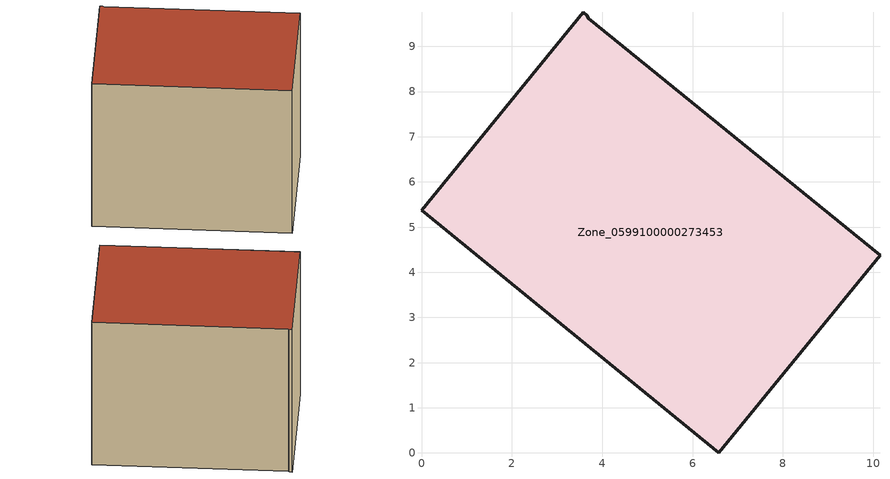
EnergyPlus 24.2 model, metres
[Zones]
Zone_0599100000273453
 floor ground (C_G): 0,5.37 3.58,9.76 3.67,9.68 3.69,9.63 10.15,4.38 6.58,0 z0
 wall outside (C_F): 6.58,0 10.15,4.38 3.69,9.63 3.67,9.68 3.58,9.76 0,5.37 6.58,0 z0:7.39
 roof outside (C_R): 3.67,9.68 3.58,9.76 0,5.37 6.58,0 10.15,4.38 3.69,9.63 z7.39
[BUILDING]
Pand.0599100000273453: North Axis=0; Terrain=City; Loads Convergence Tolerance Value=0.04; Temperature Convergence Tolerance Value=0.4; Solar Distribution=FullExterior; Maximum Number of Warmup Days=25; Minimum Number of Warmup Days=1
[Site:Location]
Rotterdam.The.Hague.AP_ZH_NLD Design_Conditions: Latitude=51.96; Longitude=4.45; Time Zone=1; Elevation=-4.5
[SITE:GROUNDTEMPERATURE:BUILDINGSURFACE]
18, 18, 18, 18, 18, 18, 18, 18, 18, 18, 18, 18
[MATERIAL] Thermal Absorptance=0.9; Solar Absorptance=0.7; Visible Absorptance=0.7
Name | Roughness | Thickness | Conductivity | Density | Specific Heat
G.TC.1946-1964 | MediumSmooth | 0.15 | 1 | 540 | 1210
F.TC.1946-1964 | Rough | 0.3 | 0.857143 | 1920 | 840
R.TC.1946-1964 | MediumRough | 0.2 | 0.235294 | 1500 | 1000
[CONSTRUCTION]
C_G: G.TC.1946-1964
C_F: F.TC.1946-1964
C_R: R.TC.1946-1964
[ZONE]
Zone_0599100000273453: Type=1; Multiplier=1; Ceiling Height=Autocalculate; Volume=Autocalculate; Floor Area=autocalculate; Part of Total Floor Area=Yes
[ZONEINFILTRATION:DESIGNFLOWRATE]
Infil_Zone_0599100000273453: Zone or ZoneList or Space or SpaceList=Zone_0599100000273453; Schedule=AlwaysOn; Design Flow Rate Calculation Method=Flow/Area; Flow Rate per Floor Area=0.003; Constant Term Coefficient=1; Temperature Term Coefficient=0; Velocity Term Coefficient=0; Velocity Squared Term Coefficient=0
[HVACTEMPLATE:ZONE:IDEALLOADSAIRSYSTEM]
Zone_0599100000273453: Maximum Heating Supply Air Temperature=50; Minimum Cooling Supply Air Temperature=13; Maximum Heating Supply Air Humidity Ratio=0.0156; Minimum Cooling Supply Air Humidity Ratio=0.0077; Heating Limit=NoLimit; Cooling Limit=NoLimit; Dehumidification Control Type=ConstantSensibleHeatRatio; Cooling Sensible Heat Ratio=0.7; Dehumidification Setpoint=60; Humidification Control Type=None; Humidification Setpoint=30; Outdoor Air Method=None; Outdoor Air Flow Rate per Person=0.00944; Outdoor Air Flow Rate per Zone Floor Area=0; Outdoor Air Flow Rate per Zone=0; Demand Controlled Ventilation Type=None; Outdoor Air Economizer Type=NoEconomizer; Heat Recovery Type=None; Sensible Heat Recovery Effectiveness=0.7; Latent Heat Recovery Effectiveness=0.65
[ZONECONTROL:THERMOSTAT]
ThermostatControl_Zone_0599100000273453: Zone or ZoneList=Zone_0599100000273453; Control Type Schedule=DualSetpointControlType; Control 1=Thermostat_Zone_0599100000273453; Temperature Difference Between Cutout And Setpoint=0
[THERMOSTATSETPOINT:DUALSETPOINT]
Thermostat_Zone_0599100000273453: Heating Setpoint Temperature Schedule=HeatingSetpoint_Zone_0599100000273453; Cooling Setpoint Temperature Schedule=CoolingSetpoint_Zone_0599100000273453
[SCHEDULE:COMPACT]
HeatingSetpoint_Zone_0599100000273453: Through: 12/31, For: AllDays, Until: 24:00, 21
CoolingSetpoint_Zone_0599100000273453: Through: 12/31, For: AllDays, Until: 24:00, 24
DualSetpointControlType: Through: 12/31, For: AllDays, Until: 24:00, 4
AlwaysOn: Through: 12/31, For: AllDays, Until: 24:00, 1
